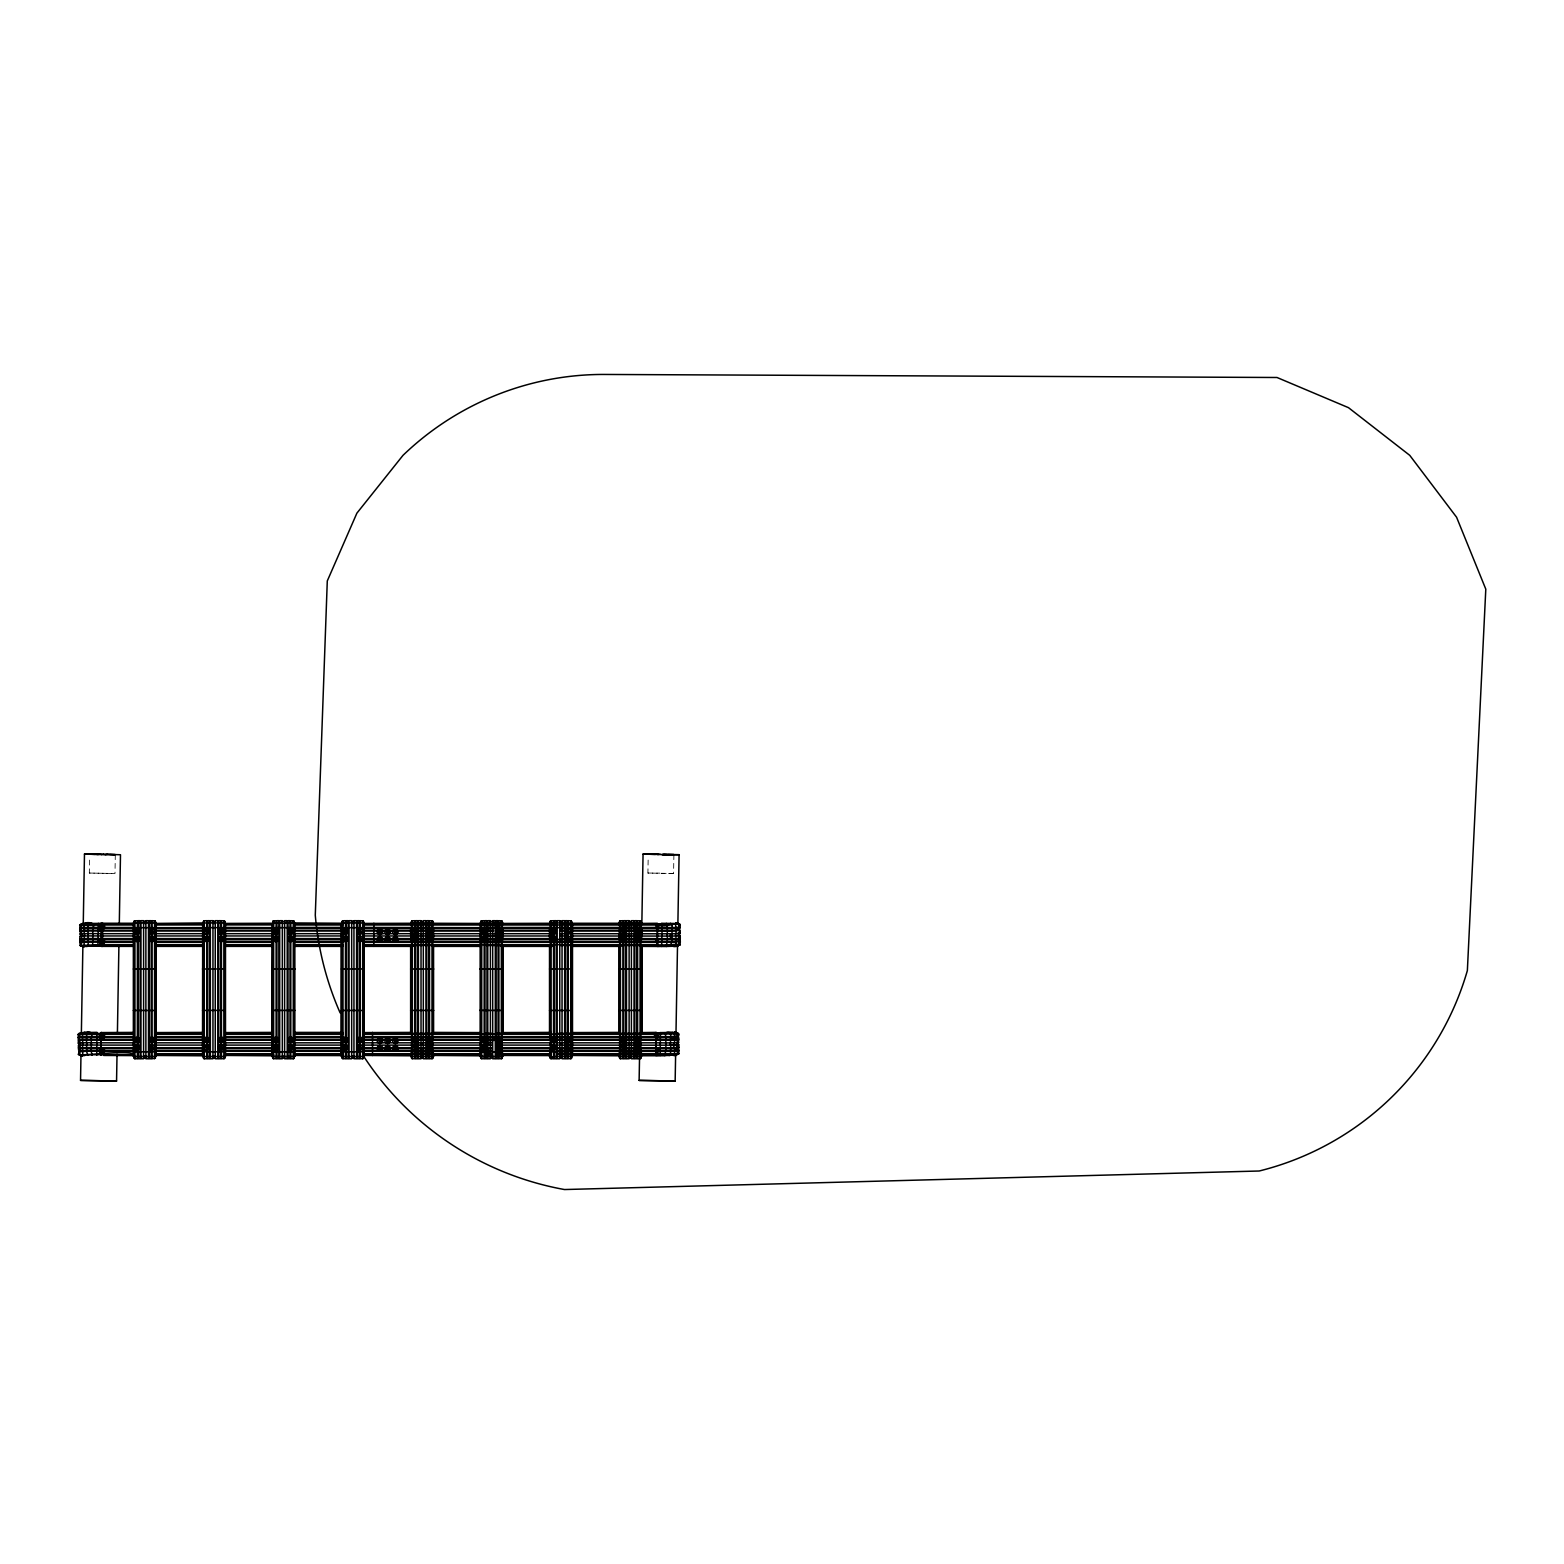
<?xml version="1.0" encoding="UTF-8"?>
<svg xmlns="http://www.w3.org/2000/svg" width="1564" height="1564" viewBox="0 0 1564 1564"><rect width="100%" height="100%" fill="white"/><g stroke="black" fill="none" stroke-linecap="round" stroke-linejoin="round"><path stroke-width="0.75" stroke-dasharray="5 3.75" d="M115.306 854.648L114.993 873.494L89.324 873.044L89.559 858.89M673.908 854.628L673.576 873.474L647.907 873.044L648.161 858.91M647.907 873.044L659.949 873.142M673.576 873.474L661.533 873.396M89.324 873.044L114.993 873.494"/><path stroke-width="1.5" d="M101.034 1051.321L100.976 1055.348L101.034 1051.321L91.181 1051.223L92.1 1055.27M87.975 1055.289L86.47 1051.243L91.455 1051.223L91.181 1048.447L101.074 1048.525M79.197 1051.731L86.9 1051.243L86.45 1048.466L91.455 1048.447L91.181 1045.006L101.113 1045.104M79.901 1051.106L79.862 1048.642L86.88 1048.466L86.431 1045.026L91.455 1045.006L91.201 1040.099L101.171 1040.197M78.2 1034.586C74.094 1035.896 95.13 1026.277 91.455 1037.323L86.391 1037.343L86.841 1040.138L82.501 1040.197L83.107 1045.104L79.823 1045.221L79.862 1047.841L82.599 1047.724L82.56 1045.104L86.861 1045.045L86.411 1040.138L91.455 1040.119L91.201 1037.323L101.21 1037.421L101.034 1050.5L91.181 1050.402M97.985 942.134L92.647 942.115L92.765 945.262L102.442 946.396L102.481 942.193M102.579 935.976L92.647 935.898L92.902 939.338L87.916 939.358L88.366 942.134L79.96 942.447L80.116 945.477L82.442 946.455C88.933 946.005 88.953 947.901 87.936 942.134L92.902 942.115L92.647 939.319L102.52 939.417M81.367 942.818L81.367 941.489L84.085 941.372L84.065 939.417L88.346 939.358L87.897 935.917L92.921 935.898L92.647 930.991L102.638 931.069L98.082 931.01M81.328 939.534L79.92 939.671L79.96 941.802L82.012 941.978L81.328 939.534L84.612 939.417L84.026 935.976L88.327 935.917L87.877 931.01L92.921 930.991L92.647 928.214L102.677 928.293L102.501 941.372M81.191 930.893L79.744 930.521L87.858 930.189L87.858 928.234L92.921 928.214C97.691 919.28 77.692 923.171 81.093 925.653M665.013 1055.426L641.318 1055.505L664.876 1055.583L665.678 1050.578L670.741 1050.558L670.311 1047.782L678.835 1047.45L678.776 1044.654L677.349 1044.478M558.231 1050.5L665.951 1050.578L665.678 1047.802L670.721 1047.782L670.721 1045.163L674.612 1045.104C670.213 1049.874 681.259 1048.525 677.408 1047.9M641.318 1047.724L665.951 1047.802L665.678 1042.895L670.702 1042.875L670.252 1039.434L677.271 1039.258L677.955 1036.991M656.02 1042.817L665.951 1042.895L665.697 1039.454L670.682 1039.434L670.233 1036.658L677.935 1036.189M656.078 1039.376L665.951 1039.474L665.697 1036.678L670.663 1036.658C671.914 1030.871 663.038 1030.754 665.951 1036.678L656.118 1036.6M640.223 946.396L666.323 946.474L667.144 941.469L672.207 941.45L671.758 938.654L676.098 938.596L675.492 933.688L678.776 933.571L679.46 930.658M364.705 941.352L667.398 941.469L667.144 938.674L672.188 938.654L671.738 933.747L676.039 933.688L676 931.069L679.441 929.837M640.223 938.596L667.398 938.693L667.144 933.786L672.168 933.767L671.718 930.326L678.717 930.15L679.421 927.882M571.798 933.688L667.417 933.786L667.144 930.345L672.149 930.326L671.699 927.55L675.961 927.472C675.687 922.995 672.931 921.9 678.62 924.695M661.631 946.455L662.061 930.326L667.417 930.345L667.144 927.569L672.129 927.55L671.973 924.519L670.409 923.327M657.525 930.267L662.139 930.326L662.08 927.53L667.417 927.569L666.362 923.347M657.564 927.472L662.178 927.55L661.846 923.327L674.006 923.444M660.164 1055.563L660.438 1032.611C641.533 1035.446 686.029 1029.014 677.935 1036.346M102.677 927.472L102.735 923.288L98.376 923.386L97.906 945.301L102.442 946.22M101.289 1032.396L101.23 1036.6L91.201 1036.502M655.863 1054.351L656.157 1032.396M657.33 945.223L657.603 924.441M677.505 1053.139L678.756 1054.077L655.863 1055.505L655.981 1032.396L641.318 1032.572M678.913 941.567L680.36 941.743L679.91 945.164L657.31 946.396L657.33 923.268L640.223 923.444M117.026 1054.273L116.557 1081.037L80.546 1080.392L80.957 1056.052M81.348 1034.156L82.872 946.552M83.244 924.656L84.476 854.081L99.92 854.218M117.417 1032.377L118.923 944.773M119.314 922.877L120.487 854.746L106.567 854.335M675.628 1054.253L675.159 1081.017L639.129 1080.411L639.52 1058.515M641.084 968.468L641.455 946.572M656.978 854.237L643.058 854.1L641.827 924.676L640.478 922.975L637.623 922.916M676 1032.338L677.525 944.754M677.896 922.838L679.089 854.706L657.486 854.511M484.938 1040.255L483.139 1039.571L483.941 1040.881L497.137 1040.197M656.118 1036.13L657.642 1035.446M98.376 923.386L85.785 923.464L83.967 924.617L83.928 927.491L81.133 927.608C80.702 923.19 84.984 922.095 79.666 925.477M677.486 1053.334L678.932 1053.315M680.32 944.617L676.41 945.849L677.681 946.005M133.175 923.738L134.348 920.903L137.378 920.688L137.378 1058.769L134.524 1058.672L133.175 1055.72M202.714 923.347L203.887 920.785L206.741 920.688L206.741 1058.769L203.887 1058.672L202.538 1055.72L202.714 923.347L202.714 1056.13M155.344 1058.222L156.302 923.738L155.129 920.903L152.099 920.688L152.099 1058.769L155.344 1058.222L155.344 921.255M272.859 921.255L271.901 1055.72L273.074 1058.554L276.105 1058.769L276.105 920.688L272.859 921.255L272.859 1058.222M225.646 923.738L224.493 920.903L221.462 920.688L221.462 1058.769L224.493 1058.554L225.646 1055.72M341.421 923.347L342.594 920.785L345.468 920.688L345.468 1058.769L342.438 1058.554L341.265 1055.72L341.421 923.347L341.421 1056.13M295.01 923.738L293.837 920.903L290.806 920.688L290.806 1058.769L293.68 1058.672L295.01 1055.72M410.628 1054.547L411.782 1058.554L414.812 1058.769L414.812 920.688L411.782 920.903L410.628 923.738M364.373 923.738L363.2 920.903L360.17 920.688L360.17 1058.769L363.043 1058.672L364.373 1055.72M479.972 1055.72L481.145 1058.554L484.175 1058.769L484.175 920.688L481.145 920.903L479.972 923.738M433.736 923.738L432.563 920.903L429.533 920.688L429.533 1058.769L432.563 1058.554L433.736 1055.72M549.335 1055.72L550.508 1058.554L553.539 1058.769L553.539 920.688L550.508 920.903L549.335 923.738M503.1 923.738L501.927 920.903L498.896 920.688L498.896 1058.769L501.927 1058.554L503.1 1054.547M618.699 1055.72L619.872 1058.554L622.902 1058.769L622.902 920.688L619.872 920.903L618.699 923.738M572.463 923.738L571.29 920.903L568.26 920.688L568.26 1058.769L571.29 1058.554L572.463 1055.72L572.463 924.93L571.29 923.053L568.26 922.916M641.827 923.738L640.654 920.903L637.623 920.688L637.623 1058.769L640.654 1058.554L641.827 1054.547M101.015 926.65L102.481 926.201L102.716 927.55M205.686 1047.098L207.152 1046.648L207.21 1048.173M388.537 1048.564L387.07 1049.014L387.031 1047.489M396.259 1048.564L394.597 1048.838L394.949 1047.352M137.378 922.916L134.348 923.053L133.175 924.93M345.468 922.916L342.438 923.053L341.265 924.93M410.785 924.656L411.958 922.975L414.812 922.916M479.972 924.93L481.145 923.053L484.175 922.916M433.56 1054.801L432.407 1056.482L429.533 1056.541M549.511 924.656L550.684 922.975L553.539 922.916M618.875 924.656L620.048 922.975L622.902 922.916M202.538 924.93L203.711 923.053L206.741 922.916M156.302 1054.547L155.129 1056.404L152.099 1056.541M271.901 924.93L273.074 923.053L276.105 922.916M295.01 1054.547L293.837 1056.404L290.806 1056.541M364.373 1054.547L363.2 1056.404L360.17 1056.541M572.463 1054.547L571.29 1056.404L568.26 1056.541M102.54 1051.673L101.523 1050.05M151.161 1039.356L152.49 1039.141L152.549 1040.666M205.822 1039.356L207.347 1039.298L207.21 1040.666M275.166 1039.356L276.906 1039.767L275.616 1040.822M359.231 1039.356L360.756 1039.298L360.404 1040.783M379.309 1047.489L379.583 1049.131L380.795 1047.821M413.893 1039.356L415.418 1039.298L415.281 1040.666M567.321 1039.356L568.846 1039.298L568.494 1040.783M621.983 1039.356L623.508 1039.298L623.156 1040.783M81.289 925.086L83.322 924.011M89.519 923.229L87.838 924.754L88.268 928.234L83.928 928.293L83.948 930.267L88.288 931.01L79.764 931.342L81.191 931.694M79.686 1038.046L78.259 1037.675L86.822 1037.362L86.431 1033.667L88.053 1032.338M677.447 1049.874L678.874 1050.226L670.33 1050.558L670.721 1054.234L669.079 1055.563L674.319 1054.547L674.671 1051.301L678.893 1051.047L677.466 1050.676M673.986 946.396L676.019 945.223L676.137 942.193L680.34 940.942L671.777 941.43C668.063 949.172 680.516 946.318 678.483 944.812C682.432 943.385 661.377 945.731 657.33 944.636L364.705 944.617M672.813 1055.329C679.675 1056.971 677.056 1051.849 676.684 1042.699L678.737 1042.543L677.329 1042.191M78.982 1039.806L79.686 1036.717L82.462 1036.6L82.579 1033.569L84.612 1032.396L79.96 1033.55L79.686 1036.717L78.239 1036.873L79.686 1037.225M676.41 946.279L678.874 944.93L678.874 939.299C679.812 938.244 679.695 938.928 679.656 940.942M101.269 1033.354L78.689 1033.628L82.188 1032.514M202.714 927.628L225.646 927.667M272.058 927.628L295.01 927.667M410.628 934.959L410.628 927.667L433.736 927.667M549.335 927.667L572.463 927.667M225.646 1051.79L202.714 1051.829L204.2 1051.79M295.01 1051.79L272.058 1051.829L273.563 1051.79M433.56 1051.829L410.785 1051.829M502.924 1051.829L479.972 1051.79M641.651 1051.829L618.875 1051.829M133.175 927.667L204.2 927.667M341.265 927.667L364.373 927.667M479.972 927.667L503.1 927.667L503.1 934.959M156.302 1051.79L133.175 1051.79M364.373 1051.79L341.265 1051.79M572.463 1051.79L549.511 1051.829M204.082 922.936L154.738 923.425M679.089 854.706L661.865 854.531M639.129 1080.411L675.159 1081.017M81.133 928.117L79.705 927.745L84.476 927.491L81.152 928.41L81.915 936.093L79.862 936.425L79.901 939.026L81.308 939.221M79.764 931.518L79.725 928.566L81.797 928.41L81.133 927.608M81.23 934.314L79.823 933.962L81.875 933.806M81.328 940.042L81.954 938.713L79.901 938.869L84.593 938.596M79.96 941.645L82.012 941.489M102.462 944.636L80.233 945.653L86.352 946.396L84.202 945.067L84.085 941.372L88.346 941.313M671.718 931.147L676 931.069L675.413 927.472L680.086 927.217C681.904 918.576 670.135 928.332 657.603 925.028M678.776 933.063L678.17 935.859L680.242 935.722L678.815 935.35M80.429 1042.934C76.519 1037.421 88.561 1040.314 78.317 1040.471L78.356 1043.247L80.429 1042.934L80.468 1045.71M79.823 1045.221L78.396 1045.358L78.454 1048.154L80.507 1047.821L79.881 1049.151M86.9 1050.441C81.387 1051.614 75.737 1050.617 79.862 1048.642M78.552 1054.019C73.782 1057.127 127.192 1049.815 132.764 1053.765M81.348 1055.739C84.436 1056.189 75.991 1053.198 80.566 1051.419M668.942 1032.455L678.053 1033.1L674.592 1031.869M660.438 1032.611L676.156 1032.338L674.925 1032.025L678.581 1033.882L656.137 1034.156M677.271 1039.258L678.678 1038.946L676.626 1038.789L676.645 1040.08L678.698 1039.923L678.092 1044.85M676.723 1044.987L678.776 1044.83M204.278 969.094L202.538 969.015L204.082 968.957M273.641 969.094L271.901 969.015L272.938 968.957M295.01 969.015L272.058 969.015M480.93 968.957L481.732 969.094M502.924 969.015L479.972 969.015M620.458 969.094L618.699 969.015L620.048 968.957M133.351 1010.442L155.344 1010.481M204.082 1010.5L202.538 1010.422L204.278 1010.364M224.688 1010.383L202.714 1010.422M272.938 1010.5L271.901 1010.422L273.641 1010.364M341.421 1010.442L363.415 1010.481M481.028 1010.364L479.972 1010.422L481.732 1010.364M549.511 1010.442L571.505 1010.481M620.048 1010.5L618.699 1010.422L620.458 1010.364M133.351 969.015L155.344 968.957M202.538 969.015L224.688 968.957M341.421 969.015L363.415 968.957M412.368 969.094L410.628 969.015L412.153 968.957M549.511 969.015L571.505 968.957M618.699 969.015L641.827 969.015L640.478 968.957M271.901 1010.422L295.01 1010.422M412.153 1010.5L410.628 1010.422L412.368 1010.364M502.924 1010.442L479.972 1010.422M618.699 1010.422L641.827 1010.422L640.478 1010.5M80.546 1080.392L116.557 1081.037M81.23 933.806L84.534 933.688L84.573 935.995L81.269 936.093L81.954 938.713M675.433 928.293C678.776 930.736 680.751 923.581 676.391 922.916M675.511 935.976L678.815 935.859L678.854 938.478L675.55 939.417L678.874 939.299L675.55 939.417M676.743 946.122L666.323 946.474M79.784 1042.934L83.088 1042.817M674.612 1045.104L674.025 1042.797L677.329 1042.699L677.29 1040.08L670.272 1040.255M677.349 1044.987L670.291 1045.163L670.272 1042.875L674.573 1042.797L674.514 1037.421C677.544 1039.395 678.971 1032.67 674.592 1032.299M680.301 939.143L678.229 939.299L678.854 937.97M137.397 1040.862L136.342 1039.571L137.984 1039.298M498.896 1040.862L497.841 1039.571L499.483 1039.298M637.604 1040.862L636.548 1039.571L638.21 1039.298M80.409 928.723L79.705 927.745M80.546 936.406L80.448 931.499M79.92 939.847L81.973 940.003M82.012 942.779C80.663 939.573 79.51 945.888 84.006 946.494M680.144 930.639L680.203 933.434L678.776 933.571M680.242 935.722L680.281 938.322L678.854 938.478M78.259 1037.851L78.298 1039.825M79.08 1045.514L78.356 1043.071M79.138 1048.955L78.454 1047.978M676.645 1039.591L678.698 1039.767L678.639 1036.991M678.15 1047.294L678.854 1048.271M678.15 1048.271L678.874 1050.05M88.268 927.413L84.476 927.491M84.495 930.267L83.987 933.688L88.307 933.63M84.045 938.596L88.327 938.537M671.699 928.351L675.98 928.293M671.758 936.054L676.059 935.976M671.777 939.475L676.098 939.417L676.137 942.193L671.797 942.251M86.802 1036.541L82.462 1036.6L82.501 1039.376L86.822 1039.317M82.54 1042.817L86.841 1042.738M86.88 1047.645L82.599 1047.724L82.736 1054.175L84.886 1055.524L80.976 1055.583L82.56 1056.032M670.252 1037.479C674.338 1040.373 676.762 1033.628 672.246 1032.396M670.311 1048.603L674.651 1048.525L674.671 1051.301L670.33 1051.379M432.407 1010.5L433.736 1010.422L410.628 1010.422M679.441 930.013L680.105 927.863M79.901 938.869L80.605 939.827M78.239 1036.873L78.943 1037.851M79.197 1051.555L78.552 1054.195L79.96 1054.371M678.189 1050.07L678.893 1051.047M87.838 927.413L92.921 927.393M92.921 930.169L88.288 930.189M667.144 928.39L672.129 928.371M87.877 933.63L92.921 933.61M667.144 931.167L672.149 931.147M87.916 938.537L92.902 938.517M667.144 936.074L672.168 936.054M87.936 941.313L92.902 941.293M667.144 939.495L672.188 939.475M667.144 942.271L672.207 942.251M89.422 946.161L98.161 946.181M87.838 1032.514L96.968 1032.338L96.714 1055.289M86.391 1036.541L91.455 1036.521M86.411 1039.317L91.455 1039.298M665.697 1037.499L670.663 1037.479M86.431 1042.738L91.455 1042.719M665.697 1040.275L670.682 1040.255M86.45 1047.645L91.455 1047.626M665.678 1045.182L670.291 1045.163M86.47 1050.421L91.455 1050.402M665.678 1048.623L670.741 1048.603M665.678 1051.399L670.761 1051.379M664.876 1055.583L669.294 1055.407M143.595 921.45L145.882 921.45M212.958 921.45L215.245 921.45M282.322 921.45L284.609 921.45M351.665 921.45L353.953 921.45M421.029 921.45L423.316 921.45M490.392 921.45L492.68 921.45M559.756 921.45L562.043 921.45M629.119 921.45L631.406 921.45M138.199 922.916L140.154 922.916M140.975 922.916L143.595 922.916M145.882 922.916L148.502 922.916M149.323 922.916L151.278 922.916M152.099 922.916L155.129 923.053L156.302 924.93M207.562 922.916L209.517 922.916M210.338 922.916L212.958 922.916M215.245 922.916L217.865 922.916M218.667 922.916L220.641 922.916M221.462 922.916L224.493 923.053L225.646 924.93L273.563 924.93M276.926 922.916L278.881 922.916M279.702 922.916L282.322 922.916M284.609 922.916L287.209 922.916M288.03 922.916L290.005 922.916M290.806 922.916L293.837 923.053L295.01 924.93M346.27 922.916L348.244 922.916M349.065 922.916L351.665 922.916M353.953 922.916L356.572 922.916M357.394 922.916L359.349 922.916M360.17 922.916L363.2 923.053L364.373 924.93M415.633 922.916L417.608 922.916M418.409 922.916L421.029 922.916M423.316 922.916L425.936 922.916M426.757 922.916L428.712 922.916M429.533 922.916L432.407 922.975L433.56 924.656M484.996 922.916L486.951 922.916M487.773 922.916L490.392 922.916M492.68 922.916L495.299 922.916M496.12 922.916L498.075 922.916M498.896 922.916L501.751 922.975L502.924 924.656M554.36 922.916L556.315 922.916M557.136 922.916L559.756 922.916M562.043 922.916L564.663 922.916M565.484 922.916L567.439 922.916M623.723 922.916L625.678 922.916M626.499 922.916L629.119 922.916M631.406 922.916L634.026 922.916M634.847 922.916L636.802 922.916M135.208 923.249L101.034 923.249L101.034 925.008L132.764 925.008M143.595 923.405L145.882 923.405M212.958 923.405L215.245 923.405M225.548 923.425L271.94 923.249L272.058 1056.13M282.322 923.405L284.609 923.405M342.731 923.249L293.485 922.936M351.665 923.405L353.953 923.405M364.705 923.425L412.974 923.268M421.029 923.405L423.316 923.405M432.524 923.268L481.399 923.444M490.392 923.405L492.68 923.405M500.93 923.444L552.248 923.268M559.756 923.405L562.043 923.405M571.798 923.268L620.673 923.268M629.119 923.405L631.406 923.405M202.538 923.738L204.2 923.738M271.901 923.738L273.563 923.738M101.034 924.207L132.764 924.207M154.738 924.207L203.574 924.207M225.548 924.207L271.94 924.207M293.915 924.207L342.731 924.207M364.705 924.207L481.399 924.226M486.287 924.226L552.248 924.226M559.58 924.226L657.33 924.226M154.738 925.008L204.2 924.93M293.915 925.008L342.731 925.008M364.705 925.008L657.33 925.028M103.478 927.452L132.764 927.452M225.548 927.452L273.563 927.667M293.915 927.452L342.731 927.452M364.705 927.452L481.653 927.667M486.287 927.472L552.248 927.472M559.58 927.472L566.911 927.472M571.798 927.472L657.33 927.472M132.764 928.273L101.034 928.273L101.034 941.352M154.738 928.273L203.574 928.273M225.548 928.273L271.94 928.273M293.915 928.273L342.731 928.273M364.705 928.273L481.399 928.293M486.287 928.293L552.248 928.293M559.58 928.293L566.911 928.293M571.798 928.293L657.33 928.293M101.034 930.228L132.764 930.228M154.738 930.228L203.574 930.228M225.548 930.228L271.94 930.228M293.915 930.228L342.731 930.228M364.705 930.228L412.974 930.248M417.862 930.248L427.637 930.248M432.524 930.248L481.399 930.248M486.287 930.248L493.598 930.248M500.93 930.248L552.248 930.248M559.58 930.248L566.911 930.248M571.798 930.248L620.673 930.248M625.561 930.248L635.336 930.248M640.223 930.248L657.33 930.248M101.034 931.049L132.764 931.049M154.738 931.049L203.574 931.049M225.548 931.049L271.94 931.049M293.915 931.049L342.731 931.049M364.705 931.049L412.974 931.069M417.862 931.069L427.637 931.069M432.524 931.069L481.399 931.069M486.287 931.069L493.598 931.069M500.93 931.069L552.248 931.069M559.58 931.069L566.911 931.069M571.798 931.069L620.673 931.069M625.561 931.069L635.336 931.069M640.223 931.069L657.33 931.069M101.034 933.669L132.764 933.669M154.738 933.669L203.574 933.669M225.548 933.669L271.94 933.669M293.915 933.669L342.731 933.669M364.705 933.669L481.399 933.688M486.287 933.688L552.248 933.688M559.58 933.688L566.911 933.688M101.034 935.956L132.764 935.956M154.738 935.956L203.574 935.956M225.548 935.956L271.94 935.956M293.915 935.956L342.731 935.956M364.705 935.956L481.399 935.976M486.287 935.976L552.248 935.976M559.58 935.976L566.911 935.976M571.798 935.976L667.417 936.074M101.034 938.576L132.764 938.576M154.738 938.576L203.574 938.576M225.548 938.576L271.94 938.576M293.915 938.576L342.731 938.576M364.705 938.576L412.974 938.596M417.862 938.596L427.637 938.596M432.524 938.596L481.399 938.596M486.287 938.596L493.598 938.596M500.93 938.596L552.248 938.596M559.58 938.596L566.911 938.596M571.798 938.596L620.673 938.596M625.561 938.596L635.336 938.596M101.034 939.397L132.764 939.397M154.738 939.397L203.574 939.397M225.548 939.397L271.94 939.397M293.915 939.397L342.731 939.397M364.705 939.397L427.637 939.417M432.524 939.417L481.399 939.417M486.287 939.417L566.911 939.417M571.798 939.417L635.336 939.417M640.223 939.417L667.398 939.495M103.478 941.352L132.764 941.352M154.738 941.352L203.574 941.352M225.548 941.352L271.94 941.352M293.915 941.352L342.731 941.352M103.478 942.173L132.764 942.173M154.738 942.173L203.574 942.173M225.548 942.173L271.94 942.173M293.915 942.173L342.731 942.173M364.705 942.173L667.398 942.29M101.034 944.617L132.764 944.617M154.738 944.617L203.574 944.617M225.548 944.617L271.94 944.617M293.915 944.617L342.731 944.617M101.034 945.418L132.764 945.418M154.738 945.418L203.574 945.418M225.548 945.418L271.94 945.418M293.915 945.418L342.731 945.418M364.705 945.418L481.399 945.438M486.287 945.438L552.248 945.438M559.58 945.438L657.33 945.438M101.034 946.2L132.764 946.2M154.738 946.2L203.574 946.2M225.548 946.2L271.94 946.2M293.915 946.2L342.731 946.2M364.705 946.2L412.974 946.22M432.524 946.22L481.399 946.22M500.93 946.22L552.248 946.22M571.798 946.22L620.673 946.22M640.223 946.22L666.459 946.298M132.764 946.376L101.034 946.376L101.034 942.173M154.738 946.376L203.574 946.376M225.548 946.376L271.94 946.376M293.915 946.376L342.731 946.376M364.705 946.376L412.974 946.396M432.524 946.396L481.399 946.396M500.93 946.396L552.248 946.396M571.798 946.396L620.673 946.396M410.628 969.015L433.736 969.015L432.407 968.957M132.764 1032.396L101.034 1032.572C98.845 1043.149 106.176 1032.142 101.054 1036.619L132.764 1036.6M154.738 1032.572L203.574 1032.396M225.548 1032.572L271.94 1032.396M293.915 1032.396L342.731 1032.396M364.705 1032.572L411.625 1032.396M480.031 1032.572L433.599 1032.396L433.56 944.656M502.024 1032.572L550.899 1032.396M570.449 1032.572L619.324 1032.396M101.034 1033.354L132.764 1033.354M154.738 1033.354L203.574 1033.354M225.548 1033.354L271.94 1033.354M293.915 1033.354L342.731 1033.354M364.705 1033.354L372.037 1033.354M372.525 1033.354L480.031 1033.354M484.918 1033.354L492.249 1033.354M497.137 1033.354L550.899 1033.354M558.231 1033.354L655.981 1033.354M101.034 1034.136L132.764 1034.136M154.738 1034.136L203.574 1034.136M225.548 1034.136L271.94 1034.136M293.915 1034.136L342.731 1034.136M364.705 1034.136L372.037 1034.136M372.525 1034.136L655.981 1034.136M154.738 1036.6L203.574 1036.6M225.548 1036.6L271.94 1036.6M293.915 1036.6L342.731 1036.6M364.705 1036.6L372.037 1036.6M372.525 1036.6L655.981 1036.6M132.764 1037.421L101.034 1037.421L101.034 1050.5M154.738 1037.421L203.574 1037.421M225.548 1037.421L271.94 1037.421M293.915 1037.421L342.731 1037.421M364.705 1037.421L372.037 1037.421M372.525 1037.421L655.981 1037.421M101.034 1039.376L132.764 1039.376M154.738 1039.376L203.574 1039.376M225.548 1039.376L271.94 1039.376M293.915 1039.376L342.731 1039.376M364.705 1039.376L372.037 1039.376M372.525 1039.376L411.625 1039.376M416.493 1039.376L480.031 1039.376M484.918 1039.376L497.137 1039.376M502.024 1039.376L619.324 1039.376M624.212 1039.376L655.981 1039.376M101.034 1040.197L132.764 1040.197M154.738 1040.197L203.574 1040.197M225.548 1040.197L271.94 1040.197M293.915 1040.197L342.731 1040.197M364.705 1040.197L372.037 1040.197M372.525 1040.197L411.625 1040.197M416.493 1040.197L480.031 1040.197M502.024 1040.197L619.324 1040.197M624.212 1040.197L636.431 1040.197M641.318 1040.197L655.981 1040.197M101.034 1042.817L132.764 1042.817M154.738 1042.817L203.574 1042.817M225.548 1042.817L271.94 1042.817M293.915 1042.817L342.731 1042.817M364.705 1042.817L372.037 1042.817M372.525 1042.817L480.031 1042.817M484.918 1042.817L492.249 1042.817M497.137 1042.817L550.899 1042.817M558.231 1042.817L655.981 1042.817M101.034 1045.104L132.764 1045.104M154.738 1045.104L203.574 1045.104M225.548 1045.104L271.94 1045.104M293.915 1045.104L342.731 1045.104M364.705 1045.104L372.037 1045.104M372.525 1045.104L480.031 1045.104M484.918 1045.104L492.249 1045.104M497.137 1045.104L550.899 1045.104M558.231 1045.104L665.951 1045.182M101.034 1047.724L132.764 1047.724M154.738 1047.724L203.574 1047.724M225.548 1047.724L271.94 1047.724M293.915 1047.724L342.731 1047.724M364.705 1047.724L372.037 1047.724M372.525 1047.724L411.625 1047.724M416.493 1047.724L428.712 1047.724M433.599 1047.724L480.031 1047.724M484.918 1047.724L492.249 1047.724M502.024 1047.724L550.899 1047.724M558.231 1047.724L619.324 1047.724M624.212 1047.724L636.431 1047.724M101.034 1048.525L132.764 1048.525M154.738 1048.525L203.574 1048.525M225.548 1048.525L271.94 1048.525M293.915 1048.525L342.731 1048.525M364.705 1048.525L372.037 1048.525M372.525 1048.525L411.625 1048.525M416.493 1048.525L428.712 1048.525M433.599 1048.525L480.031 1048.525M484.918 1048.525L492.249 1048.525M502.024 1048.525L550.899 1048.525M558.231 1048.525L619.324 1048.525M624.212 1048.525L636.431 1048.525M641.318 1048.525L665.951 1048.623M103.478 1050.5L132.764 1050.5M154.738 1050.5L203.574 1050.5M225.548 1050.5L271.94 1050.5M293.915 1050.5L342.731 1050.5M364.705 1050.5L372.037 1050.5M372.525 1050.5L480.031 1050.5M484.918 1050.5L492.249 1050.5M497.137 1050.5L550.899 1050.5M103.478 1051.321L132.764 1051.321M154.738 1051.321L203.574 1051.321M225.548 1051.321L271.94 1051.321M293.915 1051.321L342.731 1051.321M364.705 1051.321L372.037 1051.321M372.525 1051.321L480.031 1051.321M484.918 1051.321L492.249 1051.321M497.137 1051.321L550.899 1051.321M558.231 1051.321L665.932 1051.399M154.738 1053.765L203.574 1053.765M225.548 1053.765L271.94 1053.765M293.915 1053.765L342.731 1053.765M364.705 1053.765L372.037 1053.765M372.525 1053.765L480.031 1053.765M484.918 1053.765L492.249 1053.765M497.137 1053.765L550.899 1053.765M558.231 1053.765L674.71 1053.765L678.932 1053.491L678.209 1051.047M132.764 1054.547L79.08 1054.801L82.208 1055.876M154.738 1054.547L204.2 1054.547M273.563 1054.547L225.548 1054.547L224.493 1056.404L221.462 1056.541M293.915 1054.547L342.731 1054.547M364.705 1054.547L372.037 1054.547M372.525 1054.547L480.031 1054.547L481.145 1056.404L484.175 1056.541M484.918 1054.547L492.249 1054.547M497.137 1054.547L550.899 1054.547M558.231 1054.547L655.981 1054.547M203.574 1055.348L154.738 1055.348L204.2 1055.72M271.94 1055.348L225.548 1055.348L273.563 1055.72M411.625 1055.348L364.705 1055.348L412.29 1055.72M480.031 1055.348L433.599 1055.348L481.653 1055.72M619.324 1055.348L570.449 1055.348L620.38 1055.72M143.595 1056.052L145.882 1056.052M212.958 1056.052L215.245 1056.052M282.322 1056.052L284.609 1056.052M351.665 1056.052L353.953 1056.052M421.029 1056.052L423.316 1056.052M490.392 1056.052L492.68 1056.052M559.756 1056.052L562.043 1056.052M629.119 1056.052L631.406 1056.052M137.378 1056.541L134.524 1056.482L133.175 1054.547M138.199 1056.541L140.154 1056.541M140.975 1056.541L143.595 1056.541M145.882 1056.541L148.502 1056.541M149.323 1056.541L151.278 1056.541M206.741 1056.541L203.887 1056.482L202.538 1054.547M207.562 1056.541L209.517 1056.541M210.338 1056.541L212.958 1056.541M215.245 1056.541L217.865 1056.541M218.667 1056.541L220.641 1056.541M276.105 1056.541L273.074 1056.404L271.901 1054.547M276.926 1056.541L278.881 1056.541M279.702 1056.541L282.322 1056.541M284.609 1056.541L287.209 1056.541M288.03 1056.541L290.005 1056.541M345.468 1056.541L342.438 1056.404L341.265 1054.547M346.27 1056.541L348.244 1056.541M349.065 1056.541L351.665 1056.541M353.953 1056.541L356.572 1056.541M357.394 1056.541L359.349 1056.541M414.812 1056.541L411.958 1056.482L410.785 1054.801L410.785 1056.13M415.633 1056.541L417.608 1056.541M418.409 1056.541L421.029 1056.541M423.316 1056.541L425.936 1056.541M426.757 1056.541L428.712 1056.541M484.996 1056.541L486.951 1056.541M487.773 1056.541L490.392 1056.541M492.68 1056.541L495.299 1056.541M496.12 1056.541L498.075 1056.541M498.896 1056.541L501.751 1056.482L502.924 1054.801L502.924 1056.13M553.539 1056.541C551.095 1059.258 548.651 1052.161 549.511 1056.13M554.36 1056.541L556.315 1056.541M557.136 1056.541L559.756 1056.541M562.043 1056.541L564.663 1056.541M565.484 1056.541L567.439 1056.541M622.902 1056.541L620.048 1056.482L618.875 1054.801M623.723 1056.541L625.678 1056.541M626.499 1056.541L629.119 1056.541M631.406 1056.541L634.026 1056.541M634.847 1056.541L636.802 1056.541M637.623 1056.541L640.478 1056.482L641.651 1054.801L641.651 1056.13M143.595 1058.007L145.882 1058.007M212.958 1058.007L215.245 1058.007M282.322 1058.007L284.609 1058.007M351.665 1058.007L353.953 1058.007M421.029 1058.007L423.316 1058.007M490.392 1058.007L492.68 1058.007M559.756 1058.007L562.043 1058.007M629.119 1058.007L631.406 1058.007M93.977 854.159L89.656 854.179L95.365 854.413M662.08 928.351L667.417 928.39M92.647 927.393L98.121 927.413M662.041 931.127L667.417 931.167M92.647 930.169L102.657 930.267M92.647 933.61L102.598 933.688M92.647 938.517L102.54 938.596M92.647 941.293L97.985 941.313M665.951 1037.499L656.098 1037.421M665.951 1040.275L656.059 1040.197M91.201 1039.298L101.191 1039.376M91.181 1042.719L101.152 1042.817M91.181 1047.626L101.074 1047.724M653.967 854.198L648.239 854.198L655.355 854.413M668.18 854.628L673.908 854.628L663.625 854.335M94.446 854.081L103.595 854.218M105.042 854.609L115.306 854.648L109.597 854.413M661.885 923.503L657.603 924.246L679.519 923.992L678.15 923.64M657.564 928.293L662.159 928.351M657.525 931.069L662.139 931.147M102.735 924.246L80.155 924.5L84.28 925.047M102.716 925.028L79.666 925.302L80.39 927.745M102.442 945.438L80.546 945.692L83.674 946.767M101.269 1034.156L78.2 1034.41L78.923 1036.854M655.336 854.159L660.282 854.276M662.198 854.589L666.811 854.667M101.367 854.609L106.059 854.687M658.522 854.472L643.058 854.1M103.283 854.276L108.229 854.315M96.733 854.511L101.68 854.55M98.395 854.491L84.476 854.081M154.758 927.335L156.302 927.667M676.039 922.74L677.623 923.073L676.391 923.347M678.639 924.422L680.047 924.774M678.131 933.082L680.203 933.258M678.209 937.989L680.281 938.165M678.913 940.746L680.34 940.942M79.725 928.742L81.152 928.918M84.006 946.924L82.794 946.767M677.192 1033.53L678.581 1033.882M677.408 1047.098L678.835 1047.274M674.964 1054.957L676.567 1054.938M82.188 1032.944L80.566 1032.963M78.454 1048.975L80.507 1049.131M618.875 939.808L619.657 927.393L641.827 927.667L641.827 934.959M395.008 932.789L394.578 931.342L396.103 931.284M554.145 1039.298L552.796 1039.161L552.835 1040.705M388.38 931.284L387.031 931.147L387.07 932.672M380.658 931.284L379.309 931.147L379.368 932.672M498.173 1048.212L498.134 1046.687L499.62 1047.039M346.055 1039.298L344.53 1039.356L344.745 1040.705M291.393 1039.298L290.044 1039.161L290.102 1040.705M102.481 940.902L102.716 942.251L101.171 942.29M679.519 933.278L679.558 935.722M679.597 938.165L679.617 938.987M670.467 933.982L670.506 938.596M641.827 1032.318L641.827 944.695L641.651 1032.357M641.651 927.628L641.651 939.808M640.869 921.255L640.869 1058.222M640.067 920.688L640.067 1058.769M620.458 920.688L620.458 1058.769M619.657 921.255L619.657 1058.222M618.875 944.656L618.875 1032.357M618.699 1054.547L618.875 1056.13M572.287 924.656L572.287 1056.13M571.505 921.255L571.505 1058.222M570.704 920.688L570.704 1058.769M551.095 920.688L551.095 1058.769M550.293 921.255L550.293 1058.222M549.511 927.628L549.511 939.808M549.511 944.656L549.511 1034.782M503.1 944.695L503.1 1032.318M502.924 927.628L502.924 939.808M502.924 944.656L502.924 1032.357M502.142 921.255L502.142 1058.222M501.34 920.688L501.34 1058.769M481.732 920.688L481.732 1058.769M480.93 921.255L480.93 1058.222M480.148 924.656L480.148 1056.13M433.56 927.628L433.56 939.808M433.736 1054.547L433.56 1056.13M432.778 921.255L432.778 1058.222M431.996 920.688L431.996 1058.769M412.368 920.688L412.368 1058.769M411.586 921.255L411.586 1058.222M410.785 927.628L410.785 939.808M410.785 944.656L410.785 1032.357M410.628 944.695L410.628 1032.318M373.874 923.268L373.874 946.396M372.525 1032.396L372.525 1055.505M364.217 923.347L364.217 1056.13M363.415 921.255L363.415 1058.222M362.633 920.688L362.633 1058.769M343.005 920.688L343.005 1058.769M342.223 921.255L342.223 1058.222M294.853 923.347L294.853 1056.13M294.052 921.255L294.052 1058.222M293.27 920.688L293.27 1058.769M273.641 920.688L273.641 1058.769M225.49 923.347L225.49 1056.13M224.688 921.255L224.688 1058.222M223.906 920.688L223.906 1058.769M204.278 920.688L204.278 1058.769M203.496 921.255L203.496 1058.222M156.126 923.347L156.126 1056.13M154.543 920.688L154.543 1058.769M134.934 920.688L134.934 1058.769M134.133 921.255L134.133 1058.222M133.351 923.347L133.351 1056.13M363.18 1055.524A304.433 304.433 0 0 0 564.487 1189.539L1259.176 1171.006A289.008 289.008 0 0 0 1467.364 970.56L1485.8 589.159L1456.592 517.254L1409.751 455.339L1348.5 407.676L1277.006 377.491L606.441 374.461A288.069 286.447 -43.9 0 0 403.004 455.339L356.885 513.168L327.287 580.948L315.283 915.175A304.433 304.433 0 0 0 340.17 1012.944M657.799 924.324A2.757 2.757 0 0 1 659.031 925.028M654.417 1035.524A2.757 2.757 0 0 1 657.799 1033.569M136.342 931.069L138.14 931.753L136.342 931.069M136.342 938.596L138.14 939.28L136.342 938.596M151.043 931.069L152.842 931.753L151.043 931.069M151.043 938.596L152.842 939.28L151.043 938.596M136.342 1047.098L138.14 1047.782L136.342 1047.098M151.043 1047.098L152.842 1047.782L151.043 1047.098M205.686 931.069L207.504 931.753L205.686 931.069M205.686 938.596L207.504 939.28L205.686 938.596M220.387 931.069L222.205 931.753L220.387 931.069M220.387 938.596L222.205 939.28L220.387 938.596M220.387 1039.571L222.205 1040.255L220.387 1039.571M220.387 1047.098L222.205 1047.782L220.387 1047.098M275.049 931.069L276.867 931.753L275.049 931.069M275.049 938.596L276.867 939.28L275.049 938.596M289.751 931.069L291.549 931.753L289.751 931.069M289.751 938.596L291.549 939.28L289.751 938.596M275.049 1047.098L276.867 1047.782L275.049 1047.098M289.751 1047.098L291.549 1047.782L289.751 1047.098M344.412 931.069L346.211 931.753L344.412 931.069M344.412 938.596L346.211 939.28L344.412 938.596M359.114 931.069L360.913 931.753L359.114 931.069M359.114 938.596L360.913 939.28L359.114 938.596M344.412 1047.098L346.211 1047.782L344.412 1047.098M379.016 939.084L380.814 939.769L379.016 939.084M359.114 1047.098L360.913 1047.782L359.114 1047.098M386.738 939.084L388.537 939.769L386.738 939.084M394.441 939.084L396.259 939.769L394.441 939.084M379.016 1040.373L380.814 1041.038L379.016 1040.373M386.738 1040.373L388.537 1041.038L386.738 1040.373M413.776 931.069L415.574 931.753L413.776 931.069M413.776 938.596L415.574 939.28L413.776 938.596M394.441 1040.373L396.259 1041.038L394.441 1040.373M428.477 931.069L430.276 931.753L428.477 931.069M428.477 938.596L430.276 939.28L428.477 938.596M413.776 1047.098L415.574 1047.782L413.776 1047.098M428.477 1039.571L430.276 1040.255L428.477 1039.571M428.477 1047.098L430.276 1047.782L428.477 1047.098M483.139 931.069L484.938 931.753L483.139 931.069M483.139 938.596L484.938 939.28L483.139 938.596M497.841 931.069L499.639 931.753L497.841 931.069M497.841 938.596L499.639 939.28L497.841 938.596M483.139 1047.098L484.938 1047.782L483.139 1047.098M552.503 931.069L554.301 931.753L552.503 931.069M552.503 938.596L554.301 939.28L552.503 938.596M567.204 931.069L569.003 931.753L567.204 931.069M567.204 938.596L569.003 939.28L567.204 938.596M552.503 1047.098L554.301 1047.782L552.503 1047.098M567.204 1047.098L569.003 1047.782L567.204 1047.098M621.866 931.069L623.665 931.753L621.866 931.069M621.866 938.596L623.665 939.28L621.866 938.596M636.548 931.069L638.366 931.753L636.548 931.069M636.548 938.596L638.366 939.28L636.548 938.596M621.866 1047.098L623.665 1047.782L621.866 1047.098M636.548 1047.098L638.366 1047.782L636.548 1047.098M101.034 925.438L101.034 928.527L102.813 928.527L103.713 926.983L101.034 925.438M101.034 940.14L100.135 941.684L102.813 943.229L102.813 940.14L101.034 940.14M101.034 1034.684L101.034 1037.792L102.813 1037.792L103.713 1036.228L101.034 1034.684M101.034 1049.385L100.135 1050.93L102.813 1052.474L102.813 1049.385L101.034 1049.385M656.196 925.438L656.196 928.527L657.975 928.527L658.874 926.983L656.196 925.438M656.196 940.14L655.296 941.684L657.975 943.229L657.975 940.14L656.196 940.14M656.196 1034.684L656.196 1037.792L657.975 1037.792L658.874 1036.228L656.196 1034.684M656.196 1049.385L655.296 1050.93L657.975 1052.474L657.975 1049.385L656.196 1049.385M137.241 929.622L135.677 930.521L137.241 933.2L138.785 932.3L137.241 929.622M137.241 937.149L135.677 938.029L137.241 940.726L138.785 939.827L137.241 937.149M151.943 929.622L150.379 930.521L151.943 933.2L153.487 932.3L151.943 929.622M151.943 937.149L150.379 938.029L151.943 940.726L153.487 939.827L151.943 937.149M206.604 929.622L205.04 930.521L206.604 933.2L208.149 932.3L206.604 929.622M206.604 937.149L205.04 938.029L206.604 940.726L208.149 939.827L206.604 937.149M221.286 929.622L219.742 930.521L221.286 933.2L222.85 932.3L221.286 929.622M221.286 937.149L219.742 938.029L221.286 940.726L222.85 939.827L221.286 937.149M275.948 929.622L274.404 930.521L275.948 933.2L277.512 932.3L275.948 929.622M275.948 937.149L274.404 938.029L275.948 940.726L277.512 939.827L275.948 937.149M290.65 929.622L289.105 930.521L290.65 933.2L292.214 932.3L290.65 929.622M290.65 937.149L289.105 938.029L290.65 940.726L292.214 939.827L290.65 937.149M137.241 1038.125L135.677 1039.024L137.241 1041.702L138.785 1040.803L137.241 1038.125M137.241 1045.651L135.677 1046.531L137.241 1049.229L138.785 1048.33L137.241 1045.651M151.943 1038.125L150.379 1039.024L151.943 1041.702L153.487 1040.803L151.943 1038.125M345.312 929.622L343.767 930.521L345.312 933.2L346.876 932.3L345.312 929.622M151.943 1045.651L150.379 1046.531L151.943 1049.229L153.487 1048.33L151.943 1045.651M345.312 937.149L343.767 938.029L345.312 940.726L346.876 939.827L345.312 937.149M360.013 929.622L358.469 930.521L360.013 933.2L361.577 932.3L360.013 929.622M360.013 937.149L358.469 938.029L360.013 940.726L361.577 939.827L360.013 937.149M379.915 930.111L378.371 931.01L379.915 933.688L381.479 932.789L379.915 930.111M387.637 930.111L386.093 931.01L387.637 933.688L389.182 932.789L387.637 930.111M379.915 937.618L378.371 938.517L379.915 941.215L381.479 940.316L379.915 937.618M206.604 1038.125L205.04 1039.024L206.604 1041.702L208.149 1040.803L206.604 1038.125M395.36 930.111L393.796 931.01L395.36 933.688L396.904 932.789L395.36 930.111M387.637 937.618L386.093 938.517L387.637 941.215L389.182 940.316L387.637 937.618M206.604 1045.651L205.04 1046.531L206.604 1049.229L208.149 1048.33L206.604 1045.651M221.286 1038.125L219.742 1039.024L221.286 1041.702L222.85 1040.803L221.286 1038.125M395.36 937.618L393.796 938.517L395.36 941.215L396.904 940.316L395.36 937.618M414.675 929.622L413.131 930.521L414.675 933.2L416.239 930.521L414.675 929.622M221.286 1045.651L219.742 1046.531L221.286 1049.229L222.85 1048.33L221.286 1045.651M414.675 937.149L413.131 938.029L414.675 940.726L416.239 938.029L414.675 937.149M429.377 929.622L427.832 930.521L429.377 933.2L430.921 932.3L429.377 929.622M429.377 937.149L427.832 938.029L429.377 940.726L430.921 939.827L429.377 937.149M275.948 1038.125L274.404 1039.024L275.948 1041.702L277.512 1040.803L275.948 1038.125M275.948 1045.651L274.404 1046.531L275.948 1049.229L277.512 1048.33L275.948 1045.651M290.65 1038.125L289.105 1039.024L290.65 1041.702L292.214 1040.803L290.65 1038.125M484.038 929.622L482.494 930.521L484.038 933.2L485.583 932.3L484.038 929.622M290.65 1045.651L289.105 1048.33L290.65 1049.229L292.214 1048.33L290.65 1045.651M484.038 937.149L482.494 938.029L484.038 940.726L485.583 939.827L484.038 937.149M498.74 929.622L497.176 930.521L498.74 933.2L500.285 932.3L498.74 929.622M498.74 937.149L497.176 938.029L498.74 940.726L500.285 939.827L498.74 937.149M345.312 1038.125L343.767 1039.024L345.312 1041.702L346.876 1040.803L345.312 1038.125M345.312 1045.651L343.767 1046.531L345.312 1049.229L346.876 1048.33L345.312 1045.651M360.013 1038.125L358.469 1039.024L360.013 1041.702L361.577 1040.803L360.013 1038.125M553.402 929.622L551.838 930.521L553.402 933.2L554.946 932.3L553.402 929.622M360.013 1045.651L358.469 1046.531L360.013 1049.229L361.577 1048.33L360.013 1045.651M553.402 937.149L551.838 938.029L553.402 940.726L554.946 939.827L553.402 937.149M568.103 929.622L566.539 930.521L568.103 933.2L569.648 932.3L568.103 929.622M379.915 1038.907L378.371 1039.806L379.915 1042.504L381.479 1041.604L379.915 1038.907M387.637 1038.907L386.093 1039.806L387.637 1042.504L389.182 1041.604L387.637 1038.907M568.103 937.149L566.539 938.029L568.103 940.726L569.648 939.827L568.103 937.149M379.915 1046.433L378.371 1047.333L379.915 1050.011L381.479 1049.131L379.915 1046.433M395.36 1038.907L393.796 1039.806L395.36 1042.504L396.904 1041.604L395.36 1038.907M387.637 1046.433L386.093 1047.333L387.637 1050.011L389.182 1049.131L387.637 1046.433M395.36 1046.433L393.796 1047.333L395.36 1050.011L396.904 1049.131L395.36 1046.433M414.675 1038.125L413.131 1039.024L414.675 1041.702L416.239 1039.024L414.675 1038.125M414.675 1045.651L413.131 1046.531L414.675 1049.229L416.239 1048.33L414.675 1045.651M429.377 1038.125L427.832 1039.024L429.377 1041.702L430.921 1040.803L429.377 1038.125M622.765 929.622L621.201 930.521L622.765 933.2L624.31 932.3L622.765 929.622M429.377 1045.651L427.832 1046.531L429.377 1049.229L430.921 1048.33L429.377 1045.651M622.765 937.149L621.201 938.029L622.765 940.726L624.31 939.827L622.765 937.149M637.467 929.622L635.903 930.521L637.467 933.2L639.011 932.3L637.467 929.622M637.467 937.149L635.903 938.029L637.467 940.726L639.011 939.827L637.467 937.149M484.038 1038.125L482.494 1039.024L484.038 1041.702L485.583 1040.803L484.038 1038.125M484.038 1045.651L482.494 1046.531L484.038 1049.229L485.583 1048.33L484.038 1045.651M498.74 1038.125L497.176 1039.024L498.74 1041.702L500.285 1040.803L498.74 1038.125M498.74 1045.651L497.176 1046.531L498.74 1049.229L500.285 1048.33L498.74 1045.651M553.402 1038.125L551.838 1039.024L553.402 1041.702L554.946 1040.803L553.402 1038.125M553.402 1045.651L551.838 1046.531L553.402 1049.229L554.946 1048.33L553.402 1045.651M568.103 1038.125L566.539 1039.024L568.103 1041.702L569.648 1040.803L568.103 1038.125M568.103 1045.651L566.539 1046.531L568.103 1049.229L569.648 1048.33L568.103 1045.651M622.765 1038.125L621.201 1039.024L622.765 1041.702L624.31 1040.803L622.765 1038.125M622.765 1045.651L621.201 1046.531L622.765 1049.229L624.31 1048.33L622.765 1045.651M637.467 1038.125L635.903 1039.024L637.467 1041.702L639.011 1040.803L637.467 1038.125M637.467 1045.651L635.903 1046.531L637.467 1049.229L639.011 1048.33L637.467 1045.651M140.154 920.688L138.199 920.688L138.199 1058.769L140.154 1058.769L140.154 920.688M143.595 920.688L140.975 920.688L140.975 1058.769L143.595 1058.769L143.595 920.688M148.502 920.688L145.882 920.688L145.882 1058.769L148.502 1058.769L148.502 920.688M151.278 920.688L149.323 920.688L149.323 1058.769L151.278 1058.769L151.278 920.688M209.517 920.688L207.562 920.688L207.562 1058.769L209.517 1058.769L209.517 920.688M212.958 920.688L210.338 920.688L210.338 1058.769L212.958 1058.769L212.958 920.688M217.865 920.688L215.245 920.688L215.245 1058.769L217.865 1058.769L217.865 920.688M220.641 920.688L218.667 920.688L218.667 1058.769L220.641 1058.769L220.641 920.688M278.881 920.688L276.926 920.688L276.926 1058.769L278.881 1058.769L278.881 920.688M282.322 920.688L279.702 920.688L279.702 1058.769L282.322 1058.769L282.322 920.688M287.209 920.688L284.609 920.688L284.609 1058.769L287.209 1058.769L287.209 920.688M290.005 920.688L288.03 920.688L288.03 1058.769L290.005 1058.769L290.005 920.688M348.244 920.688L346.27 920.688L346.27 1058.769L348.244 1058.769L348.244 920.688M351.665 920.688L349.065 920.688L349.065 1058.769L351.665 1058.769L351.665 920.688M356.572 920.688L353.953 920.688L353.953 1058.769L356.572 1058.769L356.572 920.688M359.349 920.688L357.394 920.688L357.394 1058.769L359.349 1058.769L359.349 920.688M417.608 920.688L415.633 920.688L415.633 1058.769L417.608 1058.769L417.608 920.688M421.029 920.688L418.409 920.688L418.409 1058.769L421.029 1058.769L421.029 920.688M425.936 920.688L423.316 920.688L423.316 1058.769L425.936 1058.769L425.936 920.688M428.712 920.688L426.757 920.688L426.757 1058.769L428.712 1058.769L428.712 920.688M486.951 920.688L484.996 920.688L484.996 1058.769L486.951 1058.769L486.951 920.688M490.392 920.688L487.773 920.688L487.773 1058.769L490.392 1058.769L490.392 920.688M495.299 920.688L492.68 920.688L492.68 1058.769L495.299 1058.769L495.299 920.688M498.075 920.688L496.12 920.688L496.12 1058.769L498.075 1058.769L498.075 920.688M556.315 920.688L554.36 920.688L554.36 1058.769L556.315 1058.769L556.315 920.688M559.756 920.688L557.136 920.688L557.136 1058.769L559.756 1058.769L559.756 920.688M564.663 920.688L562.043 920.688L562.043 1058.769L564.663 1058.769L564.663 920.688M567.439 920.688L565.484 920.688L565.484 1058.769L567.439 1058.769L567.439 920.688M625.678 920.688L623.723 920.688L623.723 1058.769L625.678 1058.769L625.678 920.688M629.119 920.688L626.499 920.688L626.499 1058.769L629.119 1058.769L629.119 920.688M634.026 920.688L631.406 920.688L631.406 1058.769L634.026 1058.769L634.026 920.688M636.802 920.688L634.847 920.688L634.847 1058.769L636.802 1058.769L636.802 920.688M132.764 1055.348L103.478 1055.348L132.764 1055.505M342.731 1055.348L293.915 1055.348L342.731 1055.505M550.899 1055.348L502.024 1055.348L550.899 1055.505M393.972 941.802A2.757 2.757 0 0 0 398.116 939.417A2.757 2.757 0 0 0 393.972 937.032A2.757 2.757 0 0 0 393.972 941.802M393.972 934.294A2.757 2.757 0 0 0 398.116 931.89A2.757 2.757 0 0 0 393.972 929.505A2.757 2.757 0 0 0 393.972 934.294M386.249 934.294A2.757 2.757 0 0 0 390.394 931.89A2.757 2.757 0 0 0 386.249 929.505A2.757 2.757 0 0 0 386.249 934.294M378.547 941.802A2.757 2.757 0 0 0 382.672 939.417A2.757 2.757 0 0 0 378.547 937.032A2.757 2.757 0 0 0 378.547 941.802M386.249 941.802A2.757 2.757 0 0 0 390.394 939.417A2.757 2.757 0 0 0 386.249 937.032A2.757 2.757 0 0 0 386.249 941.802M378.547 934.294A2.757 2.757 0 0 0 382.672 931.89A2.757 2.757 0 0 0 378.547 929.505A2.757 2.757 0 0 0 378.547 934.294M393.972 1050.617A2.757 2.757 0 0 0 398.116 1048.232A2.757 2.757 0 0 0 393.972 1045.847A2.757 2.757 0 0 0 393.972 1050.617M393.972 1043.09A2.757 2.757 0 0 0 398.116 1040.705A2.757 2.757 0 0 0 393.972 1038.32A2.757 2.757 0 0 0 393.972 1043.09M386.249 1043.09A2.757 2.757 0 0 0 390.394 1040.705A2.757 2.757 0 0 0 386.249 1038.32A2.757 2.757 0 0 0 386.249 1043.09M378.547 1050.617A2.757 2.757 0 0 0 382.672 1048.232A2.757 2.757 0 0 0 378.547 1045.847A2.757 2.757 0 0 0 378.547 1050.617M386.249 1050.617A2.757 2.757 0 0 0 390.394 1048.232A2.757 2.757 0 0 0 386.249 1045.847A2.757 2.757 0 0 0 386.249 1050.617M378.547 1043.09A2.757 2.757 0 0 0 382.672 1040.705A2.757 2.757 0 0 0 378.547 1038.32A2.757 2.757 0 0 0 378.547 1043.09M150.555 1049.815A2.757 2.757 0 0 0 154.699 1047.43A2.757 2.757 0 0 0 150.555 1045.045A2.757 2.757 0 0 0 150.555 1049.815M135.853 1049.815A2.757 2.757 0 0 0 139.998 1047.43A2.757 2.757 0 0 0 135.853 1045.045A2.757 2.757 0 0 0 135.853 1049.815M150.555 941.313A2.757 2.757 0 0 0 154.699 938.928A2.757 2.757 0 0 0 150.555 936.543A2.757 2.757 0 0 0 150.555 941.313M135.853 941.313A2.757 2.757 0 0 0 139.998 938.928A2.757 2.757 0 0 0 135.853 936.543A2.757 2.757 0 0 0 135.853 941.313M150.555 933.806A2.757 2.757 0 0 0 154.699 931.401A2.757 2.757 0 0 0 150.555 929.016A2.757 2.757 0 0 0 150.555 933.806M135.853 933.806A2.757 2.757 0 0 0 139.998 931.401A2.757 2.757 0 0 0 135.853 929.016A2.757 2.757 0 0 0 135.853 933.806M150.555 1042.308A2.757 2.757 0 0 0 154.699 1039.923A2.757 2.757 0 0 0 150.555 1037.519A2.757 2.757 0 0 0 150.555 1042.308M135.853 1042.308A2.757 2.757 0 0 0 139.998 1039.923A2.757 2.757 0 0 0 135.853 1037.519A2.757 2.757 0 0 0 135.853 1042.308M219.918 1049.815A2.757 2.757 0 0 0 224.063 1047.43A2.757 2.757 0 0 0 219.918 1045.045A2.757 2.757 0 0 0 219.918 1049.815M205.216 1049.815A2.757 2.757 0 0 0 209.361 1047.43A2.757 2.757 0 0 0 205.216 1045.045A2.757 2.757 0 0 0 205.216 1049.815M219.918 941.313A2.757 2.757 0 0 0 224.063 938.928A2.757 2.757 0 0 0 219.918 936.543A2.757 2.757 0 0 0 219.918 941.313M205.216 941.313A2.757 2.757 0 0 0 209.361 938.928A2.757 2.757 0 0 0 205.216 936.543A2.757 2.757 0 0 0 205.216 941.313M219.918 933.806A2.757 2.757 0 0 0 224.063 931.401A2.757 2.757 0 0 0 219.918 929.016A2.757 2.757 0 0 0 219.918 933.806M205.216 933.806A2.757 2.757 0 0 0 209.361 931.401A2.757 2.757 0 0 0 205.216 929.016A2.757 2.757 0 0 0 205.216 933.806M219.918 1042.308A2.757 2.757 0 0 0 224.063 1039.923A2.757 2.757 0 0 0 219.918 1037.519A2.757 2.757 0 0 0 219.918 1042.308M205.216 1042.308A2.757 2.757 0 0 0 209.361 1039.923A2.757 2.757 0 0 0 205.216 1037.519A2.757 2.757 0 0 0 205.216 1042.308M289.281 1049.815A2.757 2.757 0 0 0 293.406 1047.43A2.757 2.757 0 0 0 289.281 1045.045A2.757 2.757 0 0 0 289.281 1049.815M274.58 1049.815A2.757 2.757 0 0 0 278.724 1047.43A2.757 2.757 0 0 0 274.58 1045.045A2.757 2.757 0 0 0 274.58 1049.815M289.281 941.313A2.757 2.757 0 0 0 293.406 938.928A2.757 2.757 0 0 0 289.281 936.543A2.757 2.757 0 0 0 289.281 941.313M274.58 941.313A2.757 2.757 0 0 0 278.724 938.928A2.757 2.757 0 0 0 274.58 936.543A2.757 2.757 0 0 0 274.58 941.313M289.281 933.806A2.757 2.757 0 0 0 293.406 931.401A2.757 2.757 0 0 0 289.281 929.016A2.757 2.757 0 0 0 289.281 933.806M274.58 933.806A2.757 2.757 0 0 0 278.724 931.401A2.757 2.757 0 0 0 274.58 929.016A2.757 2.757 0 0 0 274.58 933.806M289.281 1042.308A2.757 2.757 0 0 0 293.406 1039.923A2.757 2.757 0 0 0 289.281 1037.519A2.757 2.757 0 0 0 289.281 1042.308M274.58 1042.308A2.757 2.757 0 0 0 278.724 1039.923A2.757 2.757 0 0 0 274.58 1037.519A2.757 2.757 0 0 0 274.58 1042.308M358.645 1049.815A2.757 2.757 0 0 0 362.77 1047.43A2.757 2.757 0 0 0 358.645 1045.045A2.757 2.757 0 0 0 358.645 1049.815M343.943 1049.815A2.757 2.757 0 0 0 348.068 1047.43A2.757 2.757 0 0 0 343.943 1045.045A2.757 2.757 0 0 0 343.943 1049.815M358.645 941.313A2.757 2.757 0 0 0 362.77 938.928A2.757 2.757 0 0 0 358.645 936.543A2.757 2.757 0 0 0 358.645 941.313M343.943 941.313A2.757 2.757 0 0 0 348.068 938.928A2.757 2.757 0 0 0 343.943 936.543A2.757 2.757 0 0 0 343.943 941.313M358.645 933.806A2.757 2.757 0 0 0 362.77 931.401A2.757 2.757 0 0 0 358.645 929.016A2.757 2.757 0 0 0 358.645 933.806M343.943 933.806A2.757 2.757 0 0 0 348.068 931.401A2.757 2.757 0 0 0 343.943 929.016A2.757 2.757 0 0 0 343.943 933.806M358.645 1042.308A2.757 2.757 0 0 0 362.77 1039.923A2.757 2.757 0 0 0 358.645 1037.519A2.757 2.757 0 0 0 358.645 1042.308M343.943 1042.308A2.757 2.757 0 0 0 348.068 1039.923A2.757 2.757 0 0 0 343.943 1037.519A2.757 2.757 0 0 0 343.943 1042.308M427.989 1049.815A2.757 2.757 0 0 0 432.133 1047.43A2.757 2.757 0 0 0 427.989 1045.045A2.757 2.757 0 0 0 427.989 1049.815M413.307 1049.815A2.757 2.757 0 0 0 417.432 1047.43A2.757 2.757 0 0 0 413.307 1045.045A2.757 2.757 0 0 0 413.307 1049.815M427.989 941.313A2.757 2.757 0 0 0 432.133 938.928A2.757 2.757 0 0 0 427.989 936.543A2.757 2.757 0 0 0 427.989 941.313M413.307 941.313A2.757 2.757 0 0 0 417.432 938.928A2.757 2.757 0 0 0 413.307 936.543A2.757 2.757 0 0 0 413.307 941.313M427.989 933.806A2.757 2.757 0 0 0 432.133 931.401A2.757 2.757 0 0 0 427.989 929.016A2.757 2.757 0 0 0 427.989 933.806M413.307 933.806A2.757 2.757 0 0 0 417.432 931.401A2.757 2.757 0 0 0 413.307 929.016A2.757 2.757 0 0 0 413.307 933.806M427.989 1042.308A2.757 2.757 0 0 0 432.133 1039.923A2.757 2.757 0 0 0 427.989 1037.519A2.757 2.757 0 0 0 427.989 1042.308M413.307 1042.308A2.757 2.757 0 0 0 417.432 1039.923A2.757 2.757 0 0 0 413.307 1037.519A2.757 2.757 0 0 0 413.307 1042.308M497.352 1049.815A2.757 2.757 0 0 0 501.497 1047.43A2.757 2.757 0 0 0 497.352 1045.045A2.757 2.757 0 0 0 497.352 1049.815M482.65 1049.815A2.757 2.757 0 0 0 486.795 1047.43A2.757 2.757 0 0 0 482.65 1045.045A2.757 2.757 0 0 0 482.65 1049.815M497.352 941.313A2.757 2.757 0 0 0 501.497 938.928A2.757 2.757 0 0 0 497.352 936.543A2.757 2.757 0 0 0 497.352 941.313M482.65 941.313A2.757 2.757 0 0 0 486.795 938.928A2.757 2.757 0 0 0 482.65 936.543A2.757 2.757 0 0 0 482.65 941.313M497.352 933.806A2.757 2.757 0 0 0 501.497 931.401A2.757 2.757 0 0 0 497.352 929.016A2.757 2.757 0 0 0 497.352 933.806M482.65 933.806A2.757 2.757 0 0 0 486.795 931.401A2.757 2.757 0 0 0 482.65 929.016A2.757 2.757 0 0 0 482.65 933.806M497.352 1042.308A2.757 2.757 0 0 0 501.497 1039.923A2.757 2.757 0 0 0 497.352 1037.519A2.757 2.757 0 0 0 497.352 1042.308M482.65 1042.308A2.757 2.757 0 0 0 486.795 1039.923A2.757 2.757 0 0 0 482.65 1037.519A2.757 2.757 0 0 0 482.65 1042.308M566.715 1049.815A2.757 2.757 0 0 0 570.86 1047.43A2.757 2.757 0 0 0 566.715 1045.045A2.757 2.757 0 0 0 566.715 1049.815M552.014 1049.815A2.757 2.757 0 0 0 556.158 1047.43A2.757 2.757 0 0 0 552.014 1045.045A2.757 2.757 0 0 0 552.014 1049.815M566.715 941.313A2.757 2.757 0 0 0 570.86 938.928A2.757 2.757 0 0 0 566.715 936.543A2.757 2.757 0 0 0 566.715 941.313M552.014 941.313A2.757 2.757 0 0 0 556.158 938.928A2.757 2.757 0 0 0 552.014 936.543A2.757 2.757 0 0 0 552.014 941.313M566.715 933.806A2.757 2.757 0 0 0 570.86 931.401A2.757 2.757 0 0 0 566.715 929.016A2.757 2.757 0 0 0 566.715 933.806M552.014 933.806A2.757 2.757 0 0 0 556.158 931.401A2.757 2.757 0 0 0 552.014 929.016A2.757 2.757 0 0 0 552.014 933.806M566.715 1042.308A2.757 2.757 0 0 0 570.86 1039.923A2.757 2.757 0 0 0 566.715 1037.519A2.757 2.757 0 0 0 566.715 1042.308M552.014 1042.308A2.757 2.757 0 0 0 556.158 1039.923A2.757 2.757 0 0 0 552.014 1037.519A2.757 2.757 0 0 0 552.014 1042.308M636.079 1049.815A2.757 2.757 0 0 0 640.223 1047.43A2.757 2.757 0 0 0 636.079 1045.045A2.757 2.757 0 0 0 636.079 1049.815M621.377 1049.815A2.757 2.757 0 0 0 625.522 1047.43A2.757 2.757 0 0 0 621.377 1045.045A2.757 2.757 0 0 0 621.377 1049.815M636.079 941.313A2.757 2.757 0 0 0 640.223 938.928A2.757 2.757 0 0 0 636.079 936.543A2.757 2.757 0 0 0 636.079 941.313M621.377 941.313A2.757 2.757 0 0 0 625.522 938.928A2.757 2.757 0 0 0 621.377 936.543A2.757 2.757 0 0 0 621.377 941.313M636.079 933.806A2.757 2.757 0 0 0 640.223 931.401A2.757 2.757 0 0 0 636.079 929.016A2.757 2.757 0 0 0 636.079 933.806M621.377 933.806A2.757 2.757 0 0 0 625.522 931.401A2.757 2.757 0 0 0 621.377 929.016A2.757 2.757 0 0 0 621.377 933.806M636.079 1042.308A2.757 2.757 0 0 0 640.223 1039.923A2.757 2.757 0 0 0 636.079 1037.519A2.757 2.757 0 0 0 636.079 1042.308M621.377 1042.308A2.757 2.757 0 0 0 625.522 1039.923A2.757 2.757 0 0 0 621.377 1037.519A2.757 2.757 0 0 0 621.377 1042.308M100.546 1053.315A2.757 2.757 0 0 0 104.69 1050.93A2.757 2.757 0 0 0 100.546 1048.545A2.757 2.757 0 0 0 100.546 1053.315M100.546 1038.613A2.757 2.757 0 0 0 104.69 1036.228A2.757 2.757 0 0 0 100.546 1033.843A2.757 2.757 0 0 0 100.546 1038.613M100.546 944.069A2.757 2.757 0 0 0 104.69 941.684A2.757 2.757 0 0 0 100.546 939.299A2.757 2.757 0 0 0 100.546 944.069M100.546 929.368A2.757 2.757 0 0 0 104.69 926.983A2.757 2.757 0 0 0 100.546 924.598A2.757 2.757 0 0 0 100.546 929.368"/></g></svg>
